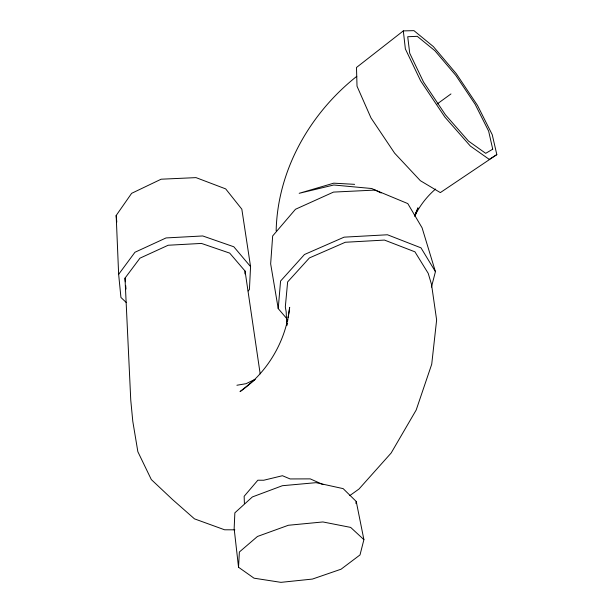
<?xml version="1.0" encoding="UTF-8"?>
<svg xmlns="http://www.w3.org/2000/svg" width="613" height="613" viewBox="0 0 613 613"><rect width="100%" height="100%" fill="white"/><g stroke="black" fill="none" stroke-linecap="round" stroke-linejoin="round"><path stroke-width="0.92" d="M244.947 273.896L245.07 271.061L229.714 253.123L201.447 243.422L168.169 245.246L139.933 258.18L124.998 278.149L130.761 400.136L132.791 421.323L137.856 451.712L151.319 479.573L172.598 499.603L194.482 518.859L224.596 529.785L234.84 529.831M126.355 302.592L120.93 297.458L118.646 274.333L116.171 215.492L131.626 193.333L161.135 179.203L196.014 177.624L225.691 188.896L241.836 209.194L250.564 266.617L249.422 289.528L248.173 290.953M238.534 567.247L239.369 552.006L257.46 536.467L288.355 525.272L322.905 521.954L350.651 527.402L363.9 539.647L360.007 554.934L341.089 569.193L312.431 579.07L280.938 582.35L254.02 578.182L238.534 567.247L234.151 528.651L234.856 512.836L252.372 496.944L282.378 485.711L316.032 482.669L343.157 488.63L356.245 501.48L363.9 539.647M286.654 318.469L278.225 308.607L280.562 281.076L304.469 254.51L344.115 237.154L387.462 234.771L420.993 247.851L435.429 271.659L431.445 287.091M276.156 230.794C277.536 170.238 309.818 113.474 356.789 76.319M286.945 325.265L287.236 323.373M287.52 321.488L287.803 319.603M288.095 317.71L289.665 307.328C286.087 340.79 267.682 372.359 240.028 391.615L255.023 379.562M355.824 503.334L356.245 501.48M415.269 215.401L417.959 207.83L414.679 215.952M414.702 215.791L416.403 211.608M414.771 215.96C419.79 205.692 426.916 196.466 435.582 189.026M118.646 274.333L134.96 252.257L166.054 237.936L202.734 235.959L233.814 246.771L250.564 266.617M403.316 30.895L356.49 67.484L357.019 86.195L370.988 117.911L394.611 153.15L420.365 180.697L440.333 192.605L496.829 154.614L492.231 134.668L477.481 105.39L456.294 73.698L433.368 46.596L413.951 30.65L403.316 30.895L405.369 48.933L420.625 80.832L444.869 117.06L470.34 146.055L489.243 159.38L496.829 154.614M437.215 103.942L450.961 93.935M349.808 495.588L358.996 489.021L391.14 453.022L416.173 410.043L431.721 364.237L436.632 319.971L431.537 284.516L428.219 273.352L414.932 251.828L384.489 240.081L345.303 242.265L309.427 257.92L287.635 281.926L285.313 306.944L286.179 311.91L286.761 325.25M254.939 379.378L246.112 383.677L236.909 385.248M354.613 184.344L333.733 183.172L299.182 193.31L333.763 185.003L371.823 188.528L381.148 192.98M322.959 484.531L310.247 478.876L290.118 478.945L282.432 475.719L263.736 480.24L257.851 480.209L244.143 496.3L244.411 503.587M435.429 271.659L422.096 227.837L407.798 203.593L375.263 190.068L333.503 192.091L295.474 209.271L272.67 235.944L270.655 263.851L278.225 308.607M245.07 271.061L260.173 373.861M116.171 215.492L116.792 222.075M124.998 278.149L125.336 281.796M125.673 285.451L126.01 289.098M492.729 149.189L485.703 153.334L468.501 141.097L445.459 114.823L423.568 82.104L409.714 53.224L407.722 36.734L417.261 36.32L434.901 50.726L455.842 75.43L475.205 104.409L488.638 131.121L492.729 149.189"/></g></svg>
